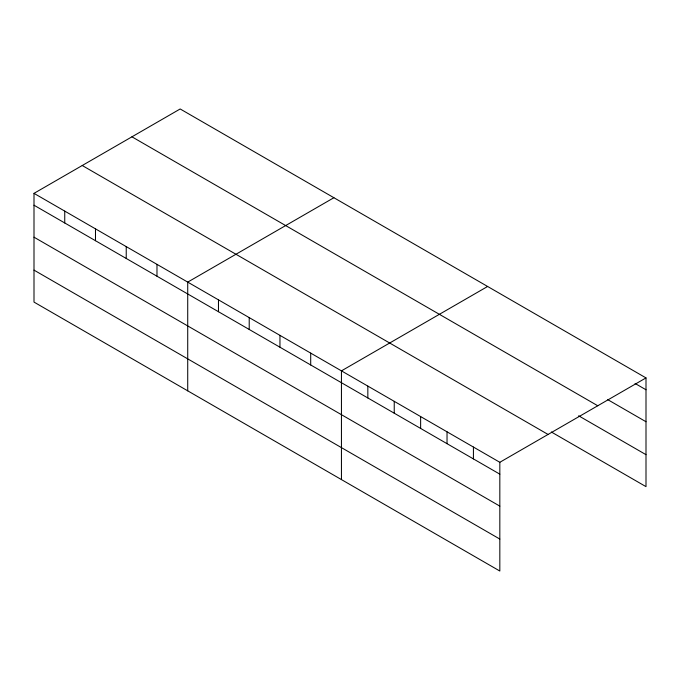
<?xml version="1.0" encoding="UTF-8"?>
<svg xmlns="http://www.w3.org/2000/svg" width="680" height="680" viewBox="0 0 680 680"><rect width="100%" height="100%" fill="white"/><g stroke="black" fill="none" stroke-linecap="round" stroke-linejoin="round"><path stroke-width="1.02" d="M499.825 506.124L499.825 462.298L34 193.358L34 302.09L499.825 571.03L499.825 506.124L34 237.184M551.336 431.987L646 486.642L646 377.91L180.174 108.97L34 193.358M333.897 197.719L187.722 282.115L187.722 390.847M487.619 286.467L341.445 370.863L341.445 479.596M499.825 462.298L646 377.91M635.077 383.46L646 389.767M607.767 399.661L646 421.736M131.937 136.816L597.762 405.756M578.646 415.786L646 454.673M82.237 165.512L548.063 434.452M34 205.215L499.825 474.156M34 270.122L499.825 539.062M473.425 447.058L473.425 458.923M447.032 431.825L447.032 443.683M420.631 416.585L420.631 428.442M394.238 401.344L394.238 413.202M367.837 386.104L367.837 397.962M310.7 353.115L310.7 364.973M279.956 335.359L279.956 347.216M249.212 317.611L249.212 329.469M218.467 299.863L218.467 311.721M156.978 264.358L156.978 276.216M126.233 246.611L126.233 258.468M95.489 228.862L95.489 240.72M64.745 211.114L64.745 222.972"/></g></svg>
